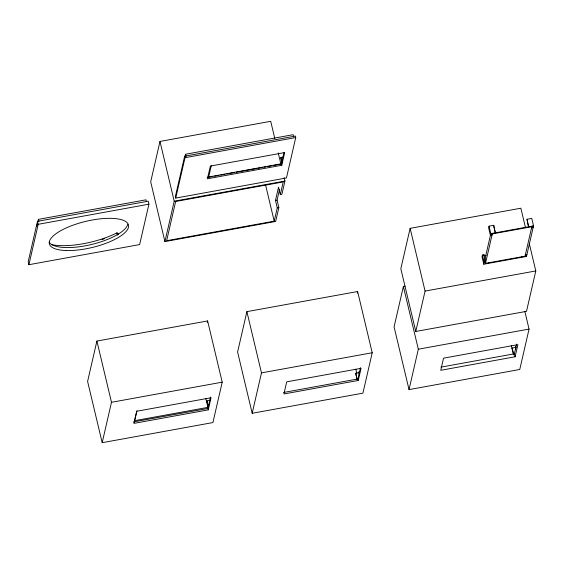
<?xml version="1.0" encoding="UTF-8"?>
<svg xmlns="http://www.w3.org/2000/svg" width="564" height="564" viewBox="0 0 564 564"><rect width="100%" height="100%" fill="white"/><g stroke="black" fill="none" stroke-linecap="round" stroke-linejoin="round"><path stroke-width="0.85" d="M37.492 221.321L28.2 261.717L28.912 264.706L139.639 244.579L148.938 204.182L148.226 201.193L37.492 221.321L38.204 224.31L28.912 264.706M36.836 226.199L37.428 223.64M38.014 221.074L38.408 219.368L145.977 199.818L146.33 201.313M96.895 341.058L87.603 381.454L102.19 442.691L212.917 422.563L222.216 382.166L207.623 320.93L96.895 341.058L111.482 402.294L102.19 442.691M274.781 138.377L270.713 121.309L159.986 141.437L150.687 181.834L164.921 241.575L275.655 221.448L278.842 207.601L277.058 200.128L279.54 189.349M164.921 241.575L174.22 201.179L159.986 141.437M184.654 156.193L175.362 196.589L175.714 198.084L286.449 177.956L295.74 137.56L295.381 136.065L184.654 156.193L185.006 157.687L175.714 198.084M184.59 158.505L185.57 154.24L293.132 134.69L293.668 136.932M134.253 422.408L134.387 421.837M136.946 410.726L134.655 420.681L208.137 407.321M211.274 165.661L208.602 177.279L212.924 176.49M207.235 322.615L207.623 320.93M210.118 400.278L206.96 400.849L208.208 407.236M210.513 397.056L207.904 408.371L208.264 409.866L133.915 423.381L136.707 411.255L211.049 397.747L208.264 409.866M283.276 157.018L280.9 157.448L280.773 158.026L281.958 163.003M246.891 311.645L237.599 352.042L252.186 413.278L362.92 393.15L372.212 352.754L357.625 291.517L246.891 311.645L261.477 372.882L252.186 413.278M281.788 165.252L284.707 152.562L210.365 166.07L207.439 178.767L281.788 165.252L281.436 163.764L283.967 152.759M280.315 194.615L283.234 181.918L175.665 201.468L166.641 240.708L274.203 221.158L277.255 207.883L275.479 200.417L278.531 187.142L280.315 194.615L281.894 194.326L284.947 181.051L284.136 177.639M357.238 293.202L357.625 291.517M359.55 373.149L359.155 371.493L358.887 372.649L355.729 373.22L356.977 379.607M357.773 379.537L360.509 367.643M358.26 380.453L361.052 368.334L286.702 381.849L283.911 393.968L358.26 380.453L357.907 378.959L283.558 392.474M525.5 227.708L520.854 208.215L410.127 228.342L400.828 268.739L415.774 331.47L526.508 311.342L535.8 270.946L529.335 243.817M405.107 286.159L403.38 286.477L394.088 326.873L409.027 389.604L519.761 369.476L529.053 329.08L524.816 311.279M415.774 331.47L425.073 291.073L410.127 228.342M409.027 389.604L418.326 349.208L403.38 286.477M485.371 260.54L483.99 254.731L482.403 255.02L482.009 256.747L483.785 264.22L526.494 256.451L533.53 225.868L531.753 218.402L527.009 219.262L528.651 227.306L527.009 219.262M493.852 226.707L495.432 233.348L493.789 225.297L489.044 226.164L488.643 227.891L490.426 235.364L492.005 235.075L491.611 233.418M483.722 255.887L483.99 254.731M483.785 264.22L490.821 233.63L489.044 226.164M493.655 225.875L493.789 225.297M485.498 263.353L492.273 233.919L531.817 226.735L525.049 256.162L485.498 263.353L485.103 261.696M488.53 263.353L488.664 262.775M521.749 257.318L521.883 256.74M512.084 348.63L512.218 348.051L515.376 347.48L515.644 346.324L516.039 347.981M514.262 354.368L516.624 344.096M515.101 356.779L517.893 344.66L443.544 358.168L440.759 370.287L515.101 356.779L514.389 353.79L440.907 367.143M185.006 157.687L295.74 137.56M207.087 177.272L281.436 163.764M214.651 176.179L218.973 175.39M220.707 175.08L225.029 174.29M226.756 173.973L234.539 172.563M236.267 172.246L250.099 169.736M251.826 169.419L256.148 168.636M257.875 168.319L262.204 167.536M263.931 167.219L265.658 166.902M267.385 166.591L271.707 165.802M273.441 165.492L281.217 164.075M38.204 224.31L148.938 204.182M174.22 201.179L284.947 181.051M275.479 200.417L277.058 200.128M277.255 207.883L278.842 207.601M490.821 233.63L533.53 225.868M531.549 227.884L533.135 227.602L532.74 225.938M484.511 255.739L486.09 255.45M485.766 262.197L484.18 262.486L482.403 255.02M525.31 255.013L526.896 254.724M425.073 291.073L535.8 270.946M261.477 372.882L372.212 352.754M111.482 402.294L222.216 382.166M418.326 349.208L529.053 329.08M133.562 421.886L208.736 408.322M51.987 244.706A47.179 15.595 -13.4 0 0 116.861 232.911L117.883 233.115L118.243 234.61M526.099 254.794L526.494 256.451M515.376 347.48L515.771 349.137M512.218 348.051L513.797 354.693M511.273 345.429L513.508 354.819M358.887 372.649L359.487 375.138M355.828 369.18L356.843 373.446M355.729 373.22L357.111 379.029M280.9 157.448L282.092 162.425M278.235 152.886L280.879 163.983M265.461 184.456L274.203 221.158M185.57 154.24L186.099 156.482M206.96 400.849L208.342 406.658M205.832 398.593L207.862 407.123M116.861 232.911L117.397 235.153M38.408 219.368L38.944 221.61M127.76 224.268A40.671 13.444 -13.4 0 1 90.085 244.825A40.671 13.444 -13.4 0 1 49.153 242.132M104.382 238.748A48.807 16.13 -13.4 0 1 102.021 239.545M66.277 250.536A40.671 13.444 -13.4 0 0 128.472 227.257A40.671 13.444 -13.4 0 0 72.023 225.544A40.671 13.444 -13.4 0 0 66.277 250.536"/></g></svg>
